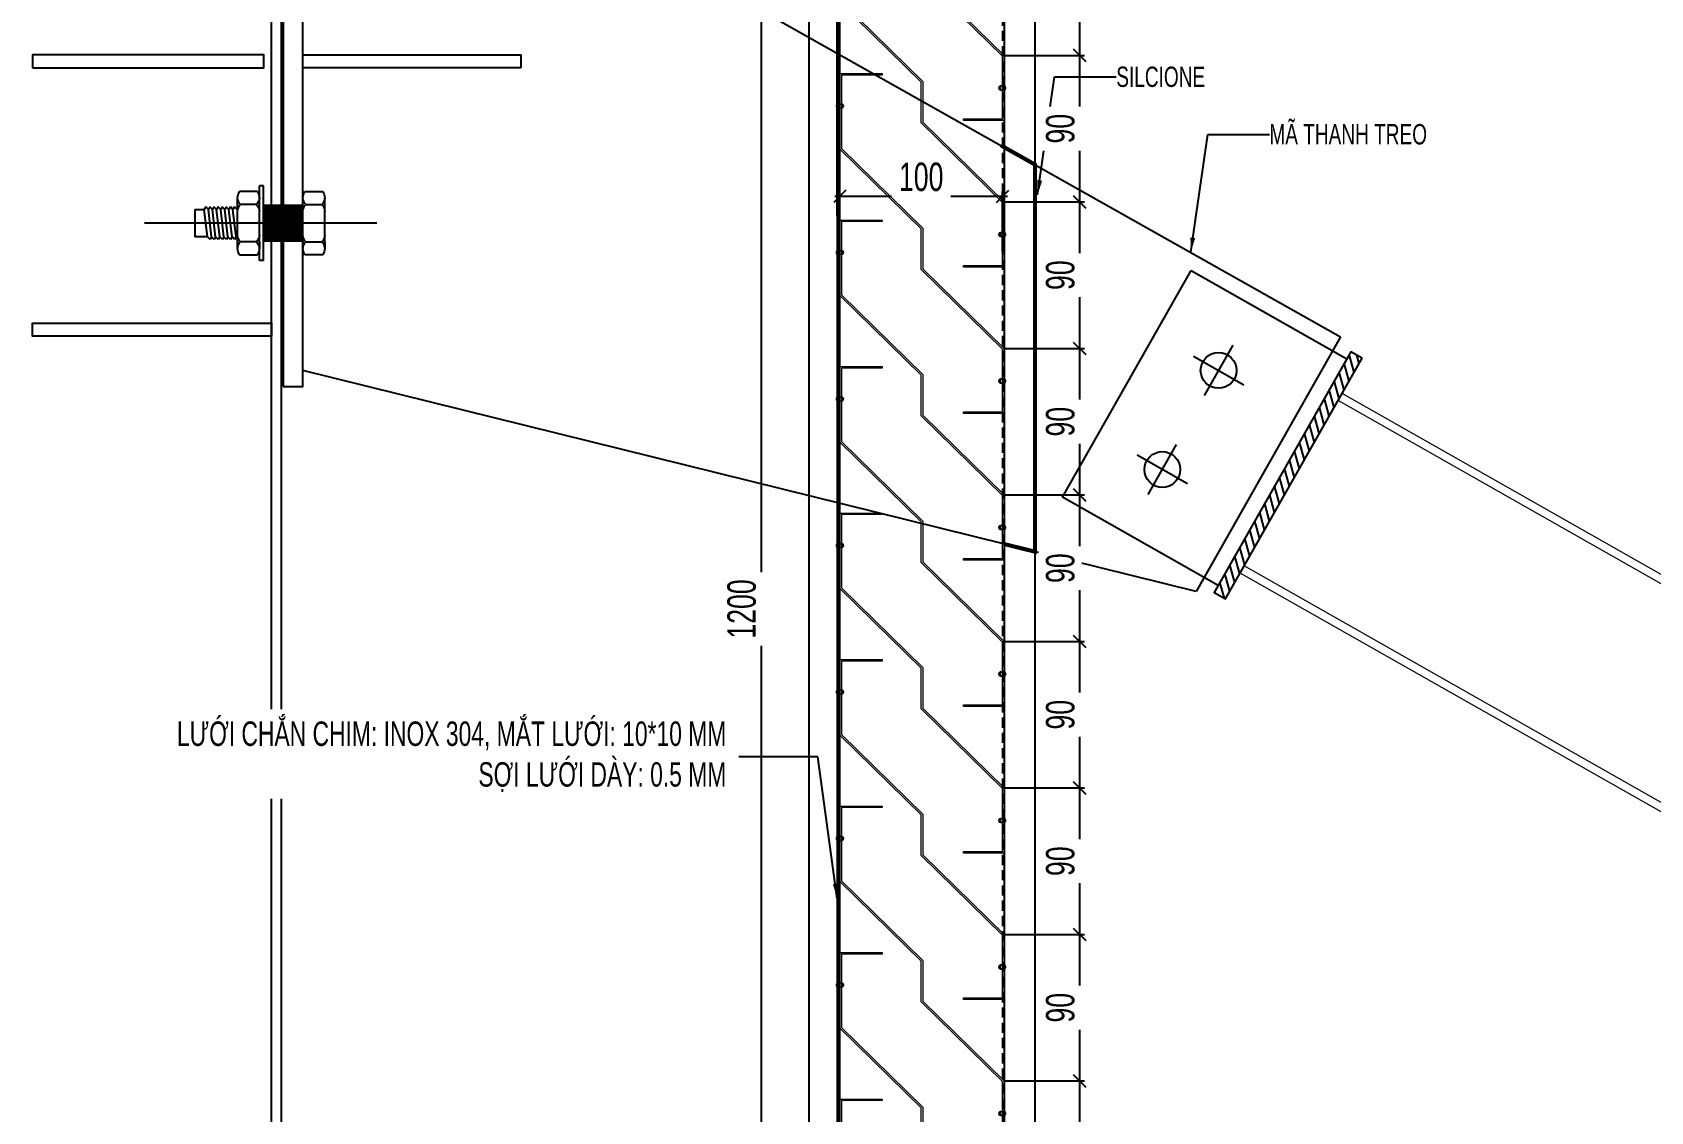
# Model space of a CAD drawing. Header units: inches. Extents: x 340055 to 349452, y -34649 to -30845.
# Drawn here: x 345802.1 to 346000.9, y -33663.4 to -33530.8 of the extents above; entities that cross this region are included whole.
import ezdxf

# ---------------------------------------------------------------- set-up
doc = ezdxf.new("R2010")
doc.units = ezdxf.units.IN
doc.header["$MEASUREMENT"] = 0
doc.linetypes.add('HIDDEN', pattern=[0.375, 0.25, -0.125])
doc.linetypes.add('XKITLINE00', pattern=[0])
doc.layers.add('2H-vua', color=2, linetype='Continuous', lineweight=20)
for name, color, linetype in [('2NET-VE', 8, 'Continuous'), ('3', 3, 'Continuous'), ('7', 7, 'Continuous'), ('8', 8, 'Continuous'), ('flashing', 6, 'Continuous')]:
    doc.layers.add(name, color=color, linetype=linetype)
doc.styles.add('ST1H', font='vnshxh.shx', dxfattribs={"width": 0.7})
doc.dimstyles.new('3', dxfattribs={"dimtxt": 3.5, "dimasz": 1.8, "dimexe": 1, "dimexo": 0, "dimgap": 1, "dimtad": 1, "dimdec": 0, "dimlfac": 3, "dimzin": 0, "dimdsep": 46, "dimtxsty": 'ST1H', "dimblk": 'OBLIQUE', "dimcen": 1, "dimdle": 1, "dimclrd": 8, "dimclre": 8, "dimclrt": 3, "dimadec": 0, "dimazin": 0, "dimtfac": 1, "dimtdec": 0, "dimtix": 1, "dimtofl": 0, "dimtmove": 1, "dimatfit": 3, "dimfxl": 0, "dimtolj": 1, "dimtzin": 0, "dimlwd": -1, "dimlwe": -1, "dimarcsym": 0})
doc.dimstyles.new('5', dxfattribs={"dimtxt": 3.5, "dimasz": 1.5, "dimexe": 0.6, "dimexo": 0, "dimtad": 1, "dimdec": 0, "dimlfac": 5, "dimzin": 0, "dimdsep": 46, "dimtxsty": 'ST1H', "dimblk": 'OBLIQUE', "dimcen": 1, "dimdle": 0.6, "dimclrd": 8, "dimclre": 8, "dimclrt": 3, "dimadec": 0, "dimazin": 0, "dimtfac": 1, "dimtdec": 0, "dimtix": 1, "dimtofl": 0, "dimtmove": 0, "dimatfit": 3, "dimfxl": 0, "dimtolj": 1, "dimtzin": 0, "dimlwd": -1, "dimlwe": -1, "dimarcsym": 0})

# ---------------------------------------------------------------- blocks, each defined once
blk = doc.blocks.new('*U73')
at = {"color": 9, "const_width": 22}
blk.add_lwpolyline([(0, 0), (23.23, 0)], dxfattribs=at)
at = {"layer": '2NET-VE', "color": 8, "linetype": 'Continuous', "ltscale": 0.5}
for p, q in [((0, 10.4), (23.23, 10.4)), ((40.04, 9.24), (39.99, 9.24)), ((40.04, -9.24), (40.04, -9.24)), ((0, -10.4), (23.23, -10.4))]:
    blk.add_line(p, q, dxfattribs=at)
at = {"layer": '7', "color": 8, "linetype": 'Continuous'}
for p, q in [((38.79, 7.98), (40.31, 9.58)), ((40.31, 9.58), (41.21, 7.98)), ((41.21, 7.98), (42.73, 9.58)), ((42.73, 9.58), (43.62, 7.98)), ((43.62, 7.98), (45.14, 9.58)), ((45.14, 9.58), (46.04, 7.98)), ((46.04, 7.98), (47.56, 9.58)), ((47.56, 9.58), (48.45, 7.98)), ((48.45, 7.98), (49.97, 9.58)), ((49.97, 9.58), (50.87, 7.98)), ((50.87, 7.98), (52.39, 9.58)), ((52.39, 9.58), (53.28, 7.98)), ((53.28, 7.98), (54.8, 9.58)), ((54.8, 9.58), (55.7, 7.98)), ((55.7, 7.98), (57.22, 9.58)), ((57.22, 9.58), (58.11, 7.98)), ((39.33, -7.98), (41.21, 7.98)), ((41.75, -7.98), (43.62, 7.98)), ((44.16, -7.98), (46.04, 7.98)), ((46.58, -7.98), (48.45, 7.98)), ((48.99, -7.98), (50.87, 7.98)), ((48.99, -7.98), (50.87, 7.98)), ((51.41, -7.98), (53.28, 7.98)), ((53.82, -7.98), (55.7, 7.98)), ((53.82, -7.98), (55.7, 7.98)), ((53.82, -7.98), (55.7, 7.98)), ((56.24, -7.98), (58.11, 7.98)), ((63.75, 7.98), (58.11, 7.98)), ((63.75, 7.98), (63.75, -7.98)), ((39.02, -7.98), (38.48, -7.98)), ((39.33, -7.98), (38.79, -7.98)), ((39.33, -7.98), (40.23, -9.58)), ((40.23, -9.58), (41.75, -7.98)), ((41.75, -7.98), (42.64, -9.58)), ((42.64, -9.58), (44.16, -7.98)), ((44.16, -7.98), (45.06, -9.58)), ((45.06, -9.58), (46.58, -7.98)), ((46.58, -7.98), (47.47, -9.58)), ((47.47, -9.58), (48.99, -7.98)), ((48.99, -7.98), (49.89, -9.58)), ((49.89, -9.58), (51.41, -7.98)), ((51.41, -7.98), (52.3, -9.58)), ((52.3, -9.58), (53.82, -7.98)), ((53.82, -7.98), (54.72, -9.58)), ((54.72, -9.58), (56.24, -7.98)), ((56.24, -7.98), (63.75, -7.98))]:
    blk.add_line(p, q, dxfattribs=at)
at = {"layer": '8', "color": 8, "linetype": 'Continuous'}
for p, q in [((23.23, -21.94), (23.23, 21.94)), ((23.23, 21.94), (25.68, 21.94)), ((25.68, -21.94), (25.68, 21.94)), ((-12.8, 10.97), (-12.8, 14.81)), ((-12.8, -14.81), (-12.8, 14.81)), ((-1.15, 18.65), (-11.65, 18.65)), ((-1.73, 10.97), (-11.07, 10.97)), ((0, 10.97), (0, 14.81)), ((0, -14.81), (0, 14.81)), ((25.68, 10.97), (25.68, 14.81)), ((25.68, -14.81), (25.68, 14.81)), ((26.83, 18.65), (37.33, 18.65)), ((27.41, 10.97), (36.75, 10.97)), ((38.48, 10.97), (38.48, 14.81)), ((38.48, -14.81), (38.48, 14.81)), ((-12.8, -10.97), (-12.8, -14.81)), ((-11.65, -18.65), (-1.15, -18.65)), ((-1.73, -10.97), (-11.07, -10.97)), ((0, -10.97), (0, -14.81)), ((25.68, -10.97), (25.68, -14.81)), ((37.33, -18.65), (26.83, -18.65)), ((27.41, -10.97), (36.75, -10.97)), ((38.48, -10.97), (38.48, -14.81)), ((23.23, -21.94), (25.68, -21.94))]:
    blk.add_line(p, q, dxfattribs=at)
at = {"layer": '8', "color": 8, "linetype": 'Continuous', "ltscale": 10}
blk.add_line((-43.46, 0), (93.26, 0), dxfattribs=at)
at = {"layer": '8', "color": 8, "linetype": 'Continuous'}
for centre, radius, start, end in [((-5.82, 14.81), 6.98, 146.602, 180), ((-7.68, 14.81), 5.12, 180, 228.54763), ((-7.68, 7.13), 5.12, 131.45237, 180), ((-5.12, 14.81), 5.12, 311.45237, 0), ((-5.12, 7.13), 5.12, 0, 48.54763), ((-6.98, 14.81), 6.98, 0, 33.398), ((32.65, 14.81), 6.98, 146.602, 180), ((30.8, 14.81), 5.12, 180, 228.54763), ((30.8, 7.13), 5.12, 131.45237, 180), ((33.36, 14.81), 5.12, 311.45237, 0), ((33.36, 7.13), 5.12, 0, 48.54763), ((31.5, 14.81), 6.98, 0, 33.398), ((-7.68, -7.13), 5.12, 180, 228.54763), ((-5.12, -7.13), 5.12, 311.45237, 0), ((30.8, -7.13), 5.12, 180, 228.54763), ((33.36, -7.13), 5.12, 311.45237, 0), ((-7.68, -14.81), 5.12, 131.45237, 180), ((-5.82, -14.81), 6.98, 180, 213.398), ((-5.12, -14.81), 5.12, 0, 48.54763), ((-6.98, -14.81), 6.98, 326.602, 0), ((30.8, -14.81), 5.12, 131.45237, 180), ((32.65, -14.81), 6.98, 180, 213.398), ((33.36, -14.81), 5.12, 0, 48.54763), ((31.5, -14.81), 6.98, 326.602, 0)]:
    blk.add_arc(centre, radius, start, end, dxfattribs=at)
blk = doc.blocks.new('_Oblique')
at = {"color": 0, "linetype": 'ByBlock', "lineweight": -2}
blk.add_line((-0.5, -0.5), (0.5, 0.5), dxfattribs=at)
blk = doc.blocks.new('*D192')
at = {"color": 8, "linetype": 'Continuous', "transparency": 16777216}
for p, q in [((14.07, 171.44), (35.27, 171.44)), ((14.67, 164.65), (14.67, 172.04)), ((34.67, 164.65), (34.67, 172.04))]:
    blk.add_line(p, q, dxfattribs=at)
at = {"layer": 'Defpoints', "color": 0, "transparency": 16777216}
for p in [(34.67, 171.44), (14.67, 164.65), (34.67, 164.65)]:
    blk.add_point(p, dxfattribs=at)
at = {"color": 8, "transparency": 16777216, "xscale": 1.5, "yscale": 1.5, "zscale": 1.5, "rotation": 180}
blk.add_blockref('_Oblique', (14.67, 171.44), dxfattribs=at)
at = {"color": 8, "transparency": 16777216, "xscale": 1.5, "yscale": 1.5, "zscale": 1.5}
blk.add_blockref('_Oblique', (34.67, 171.44), dxfattribs=at)
at = {"color": 3, "transparency": 16777216, "insert": (24.67, 173.81), "char_height": 3.5, "attachment_point": 5, "style": 'ST1H', "bg_fill": 3, "box_fill_scale": 1.25, "bg_fill_color": 256, "bg_fill_true_color": 13158600, "bg_fill_transparency": 8650487}
blk.add_mtext('\\A1;100', dxfattribs=at)
blk = doc.blocks.new('*D193')
at = {"color": 8, "linetype": 'Continuous', "transparency": 16777216}
for p, q in [((44.14, 207.35), (44.14, 188.15)), ((34.86, 206.75), (44.74, 206.75)), ((34.86, 188.75), (44.74, 188.75))]:
    blk.add_line(p, q, dxfattribs=at)
at = {"layer": 'Defpoints', "color": 0, "transparency": 16777216}
for p in [(34.86, 206.75), (34.86, 188.75), (44.14, 188.75)]:
    blk.add_point(p, dxfattribs=at)
at = {"color": 8, "transparency": 16777216, "xscale": 1.5, "yscale": 1.5, "zscale": 1.5}
for p, rotation in [((44.14, 206.75), 90), ((44.14, 188.75), 270)]:
    blk.add_blockref('_Oblique', p, dxfattribs=dict(at, rotation=rotation))
at = {"color": 3, "transparency": 16777216, "insert": (41.77, 197.75), "char_height": 3.5, "attachment_point": 5, "rotation": 90, "style": 'ST1H', "bg_fill": 3, "box_fill_scale": 1.25, "bg_fill_color": 256, "bg_fill_true_color": 13158600, "bg_fill_transparency": 5767237}
blk.add_mtext('\\A1;90', dxfattribs=at)
blk = doc.blocks.new('RIVET')
at = {"color": 8}
for p, q in [((-3.9, 1.1), (-4.2, 0)), ((-4.2, 0), (-3.9, -1.1)), ((-3.9, -1.1), (-3.9, 1.1)), ((-3.5, -1.3), (-3.5, 1.3)), ((-1, -1.2), (-1, 1.3)), ((-1, 1.3), (-0.1, 1.3)), ((0, 1.3), (0, 2.4)), ((0, -1.3), (0, 1.3)), ((0.1, 2.5), (0.1, 2.5)), ((0.1, 2.5), (0.7, 1.4)), ((0.1, -2.5), (0.1, 2.5)), ((0.7, 1.1), (0.7, -1.1)), ((0.9, 0.7), (0.7, 0.7)), ((0.9, -0.7), (0.9, 0.7)), ((-0.1, -1.2), (-1, -1.2)), ((0, -2.4), (0, -1.3)), ((0.7, -1.4), (0.1, -2.5)), ((0.1, -2.5), (0.1, -2.5)), ((0.9, -0.7), (0.7, -0.7))]:
    blk.add_line(p, q, dxfattribs=at)
for centre, radius, start, end in [((-3.4, 0.7), 0.634, 101.5667, 142.2309), ((-2.5, -0.1), 1.78, 64.6352, 125.2369), ((-0.9, 3), 1.71, 240.4783, 268.3625), ((-0.1, 1.3), 0.0625, 270, 0), ((0.1, 2.4), 0.0625, 90, 180), ((0.1, 2.4), 0.0625, 26.5651, 90), ((0.1, 1.1), 0.625, 0, 26.5651), ((5.4, 0.6), 4.45, 179.0778, 187.9518), ((5.8, -0.6), 4.85, 172.415, 180.5555), ((-3.4, -0.7), 0.634, 217.7691, 258.4333), ((-2.5, 0.1), 1.78, 234.7631, 295.3648), ((-0.9, -3), 1.71, 91.6375, 119.5217), ((-0.1, -1.3), 0.0625, 0, 90), ((0.1, -2.4), 0.0625, 180, 270), ((0.1, -2.4), 0.0625, 270, 333.4349), ((0.1, -1.1), 0.625, 333.4349, 0)]:
    blk.add_arc(centre, radius, start, end, dxfattribs=at)
blk = doc.blocks.new('*D195')
at = {"color": 8, "linetype": 'Continuous', "transparency": 16777216}
for p, q in [((14.46, 240.73), (4.4, 240.73)), ((5, 241.33), (5, 0.15)), ((14.46, 0.75), (4.4, 0.75))]:
    blk.add_line(p, q, dxfattribs=at)
at = {"layer": 'Defpoints', "color": 0, "transparency": 16777216}
for p in [(14.46, 240.73), (5, 0.75), (14.46, 0.75)]:
    blk.add_point(p, dxfattribs=at)
at = {"color": 8, "transparency": 16777216, "xscale": 1.5, "yscale": 1.5, "zscale": 1.5}
for p, rotation in [((5, 240.73), 90), ((5, 0.75), 270)]:
    blk.add_blockref('_Oblique', p, dxfattribs=dict(at, rotation=rotation))
at = {"color": 3, "transparency": 16777216, "insert": (2.62, 120.74), "char_height": 3.5, "attachment_point": 5, "rotation": 90, "style": 'ST1H', "bg_fill": 3, "box_fill_scale": 1.25, "bg_fill_color": 256, "bg_fill_true_color": 13158600, "bg_fill_transparency": 13343624}
blk.add_mtext('\\A1;1200', dxfattribs=at)
blk = doc.blocks.new('*D196')
at = {"color": 8, "linetype": 'Continuous', "transparency": 16777216}
for p, q in [((44.14, 171.35), (44.14, 152.15)), ((34.86, 170.75), (44.74, 170.75)), ((34.86, 152.75), (44.74, 152.75))]:
    blk.add_line(p, q, dxfattribs=at)
at = {"layer": 'Defpoints', "color": 0, "transparency": 16777216}
for p in [(34.86, 170.75), (34.86, 152.75), (44.14, 152.75)]:
    blk.add_point(p, dxfattribs=at)
at = {"color": 8, "transparency": 16777216, "xscale": 1.5, "yscale": 1.5, "zscale": 1.5}
for p, rotation in [((44.14, 170.75), 90), ((44.14, 152.75), 270)]:
    blk.add_blockref('_Oblique', p, dxfattribs=dict(at, rotation=rotation))
at = {"color": 3, "transparency": 16777216, "insert": (41.77, 161.75), "char_height": 3.5, "attachment_point": 5, "rotation": 90, "style": 'ST1H', "bg_fill": 3, "box_fill_scale": 1.25, "bg_fill_color": 256, "bg_fill_true_color": 13158600, "bg_fill_transparency": 5830688}
blk.add_mtext('\\A1;90', dxfattribs=at)
blk = doc.blocks.new('*D197')
at = {"color": 8, "linetype": 'Continuous', "transparency": 16777216}
for p, q in [((44.14, 189.35), (44.14, 170.15)), ((34.86, 188.75), (44.74, 188.75)), ((34.86, 170.75), (44.74, 170.75))]:
    blk.add_line(p, q, dxfattribs=at)
at = {"layer": 'Defpoints', "color": 0, "transparency": 16777216}
for p in [(34.86, 188.75), (34.86, 170.75), (44.14, 170.75)]:
    blk.add_point(p, dxfattribs=at)
at = {"color": 8, "transparency": 16777216, "xscale": 1.5, "yscale": 1.5, "zscale": 1.5}
for p, rotation in [((44.14, 188.75), 90), ((44.14, 170.75), 270)]:
    blk.add_blockref('_Oblique', p, dxfattribs=dict(at, rotation=rotation))
at = {"color": 3, "transparency": 16777216, "insert": (41.77, 179.75), "char_height": 3.5, "attachment_point": 5, "rotation": 90, "style": 'ST1H', "bg_fill": 3, "box_fill_scale": 1.25, "bg_fill_color": 256, "bg_fill_true_color": 13158600, "bg_fill_transparency": 13343624}
blk.add_mtext('\\A1;90', dxfattribs=at)
blk = doc.blocks.new('*D198')
at = {"color": 8, "linetype": 'Continuous', "transparency": 16777216}
for p, q in [((44.14, 135.35), (44.14, 116.15)), ((34.86, 134.75), (44.74, 134.75)), ((34.86, 116.75), (44.74, 116.75))]:
    blk.add_line(p, q, dxfattribs=at)
at = {"layer": 'Defpoints', "color": 0, "transparency": 16777216}
for p in [(34.86, 134.75), (34.86, 116.75), (44.14, 116.75)]:
    blk.add_point(p, dxfattribs=at)
at = {"color": 8, "transparency": 16777216, "xscale": 1.5, "yscale": 1.5, "zscale": 1.5}
for p, rotation in [((44.14, 134.75), 90), ((44.14, 116.75), 270)]:
    blk.add_blockref('_Oblique', p, dxfattribs=dict(at, rotation=rotation))
at = {"color": 3, "transparency": 16777216, "insert": (41.77, 125.75), "char_height": 3.5, "attachment_point": 5, "rotation": 90, "style": 'ST1H', "bg_fill": 3, "box_fill_scale": 1.25, "bg_fill_color": 256, "bg_fill_true_color": 13158600, "bg_fill_transparency": 7271080}
blk.add_mtext('\\A1;90', dxfattribs=at)
blk = doc.blocks.new('*D199')
at = {"color": 8, "linetype": 'Continuous', "transparency": 16777216}
for p, q in [((44.14, 153.35), (44.14, 134.15)), ((34.86, 152.75), (44.74, 152.75)), ((34.86, 134.75), (44.74, 134.75))]:
    blk.add_line(p, q, dxfattribs=at)
at = {"layer": 'Defpoints', "color": 0, "transparency": 16777216}
for p in [(34.86, 152.75), (34.86, 134.75), (44.14, 134.75)]:
    blk.add_point(p, dxfattribs=at)
at = {"color": 8, "transparency": 16777216, "xscale": 1.5, "yscale": 1.5, "zscale": 1.5}
for p, rotation in [((44.14, 152.75), 90), ((44.14, 134.75), 270)]:
    blk.add_blockref('_Oblique', p, dxfattribs=dict(at, rotation=rotation))
at = {"color": 3, "transparency": 16777216, "insert": (41.77, 143.75), "char_height": 3.5, "attachment_point": 5, "rotation": 90, "style": 'ST1H', "bg_fill": 3, "box_fill_scale": 1.25, "bg_fill_color": 256, "bg_fill_true_color": 13158600, "bg_fill_transparency": 5830688}
blk.add_mtext('\\A1;90', dxfattribs=at)
blk = doc.blocks.new('*D200')
at = {"color": 8, "linetype": 'Continuous', "transparency": 16777216}
for p, q in [((34.86, 98.75), (44.74, 98.75)), ((44.14, 99.35), (44.14, 80.15)), ((34.86, 80.75), (44.74, 80.75))]:
    blk.add_line(p, q, dxfattribs=at)
at = {"layer": 'Defpoints', "color": 0, "transparency": 16777216}
for p in [(34.86, 98.75), (34.86, 80.75), (44.14, 80.75)]:
    blk.add_point(p, dxfattribs=at)
at = {"color": 8, "transparency": 16777216, "xscale": 1.5, "yscale": 1.5, "zscale": 1.5}
for p, rotation in [((44.14, 98.75), 90), ((44.14, 80.75), 270)]:
    blk.add_blockref('_Oblique', p, dxfattribs=dict(at, rotation=rotation))
at = {"color": 3, "transparency": 16777216, "insert": (41.77, 89.75), "char_height": 3.5, "attachment_point": 5, "rotation": 90, "style": 'ST1H', "bg_fill": 3, "box_fill_scale": 1.25, "bg_fill_color": 256, "bg_fill_true_color": 13158600, "bg_fill_transparency": 11626859}
blk.add_mtext('\\A1;90', dxfattribs=at)
blk = doc.blocks.new('*D201')
at = {"color": 8, "linetype": 'Continuous', "transparency": 16777216}
for p, q in [((44.14, 117.35), (44.14, 98.15)), ((34.86, 116.75), (44.74, 116.75)), ((34.86, 98.75), (44.74, 98.75))]:
    blk.add_line(p, q, dxfattribs=at)
at = {"layer": 'Defpoints', "color": 0, "transparency": 16777216}
for p in [(34.86, 116.75), (34.86, 98.75), (44.14, 98.75)]:
    blk.add_point(p, dxfattribs=at)
at = {"color": 8, "transparency": 16777216, "xscale": 1.5, "yscale": 1.5, "zscale": 1.5}
for p, rotation in [((44.14, 116.75), 90), ((44.14, 98.75), 270)]:
    blk.add_blockref('_Oblique', p, dxfattribs=dict(at, rotation=rotation))
at = {"color": 3, "transparency": 16777216, "insert": (41.77, 107.75), "char_height": 3.5, "attachment_point": 5, "rotation": 90, "style": 'ST1H', "bg_fill": 3, "box_fill_scale": 1.25, "bg_fill_color": 256, "bg_fill_true_color": 13158600, "bg_fill_transparency": 5806976}
blk.add_mtext('\\A1;90', dxfattribs=at)
blk = doc.blocks.new('*D202')
at = {"color": 8, "linetype": 'Continuous', "transparency": 16777216}
for p, q in [((34.86, 62.75), (44.74, 62.75)), ((44.14, 63.35), (44.14, 44.15)), ((34.86, 44.75), (44.74, 44.75))]:
    blk.add_line(p, q, dxfattribs=at)
at = {"layer": 'Defpoints', "color": 0, "transparency": 16777216}
for p in [(34.86, 62.75), (34.86, 44.75), (44.14, 44.75)]:
    blk.add_point(p, dxfattribs=at)
at = {"color": 8, "transparency": 16777216, "xscale": 1.5, "yscale": 1.5, "zscale": 1.5}
for p, rotation in [((44.14, 62.75), 90), ((44.14, 44.75), 270)]:
    blk.add_blockref('_Oblique', p, dxfattribs=dict(at, rotation=rotation))
at = {"color": 3, "transparency": 16777216, "insert": (41.77, 53.75), "char_height": 3.5, "attachment_point": 5, "rotation": 90, "style": 'ST1H', "bg_fill": 3, "box_fill_scale": 1.25, "bg_fill_color": 256, "bg_fill_true_color": 13158600, "bg_fill_transparency": 13344140}
blk.add_mtext('\\A1;90', dxfattribs=at)
blk = doc.blocks.new('*D203')
at = {"color": 8, "linetype": 'Continuous', "transparency": 16777216}
for p, q in [((34.86, 80.75), (44.74, 80.75)), ((44.14, 81.35), (44.14, 62.15)), ((34.86, 62.75), (44.74, 62.75))]:
    blk.add_line(p, q, dxfattribs=at)
at = {"layer": 'Defpoints', "color": 0, "transparency": 16777216}
for p in [(34.86, 80.75), (34.86, 62.75), (44.14, 62.75)]:
    blk.add_point(p, dxfattribs=at)
at = {"color": 8, "transparency": 16777216, "xscale": 1.5, "yscale": 1.5, "zscale": 1.5}
for p, rotation in [((44.14, 80.75), 90), ((44.14, 62.75), 270)]:
    blk.add_blockref('_Oblique', p, dxfattribs=dict(at, rotation=rotation))
at = {"color": 3, "transparency": 16777216, "insert": (41.77, 71.75), "char_height": 3.5, "attachment_point": 5, "rotation": 90, "style": 'ST1H', "bg_fill": 3, "box_fill_scale": 1.25, "bg_fill_color": 256, "bg_fill_true_color": 13158600, "bg_fill_transparency": 5862160}
blk.add_mtext('\\A1;90', dxfattribs=at)
blk = doc.blocks.new('A$C27E3352B')
at = {"layer": '2H-vua'}
for points in [[(29.86, 180.95), (34.66, 180.95), (34.66, 188.67), (24.67, 198.46), (24.67, 203.46), (14.67, 213.25), (14.67, 222.53), (19.87, 222.53), (19.87, 222.33), (14.87, 222.33), (14.87, 213.33), (24.87, 203.54), (24.87, 198.54), (34.86, 188.75), (34.86, 180.75), (29.86, 180.75)], [(29.86, 108.95), (34.66, 108.95), (34.66, 116.67), (24.67, 126.46), (24.67, 131.46), (14.67, 141.25), (14.67, 150.53), (19.87, 150.53), (19.87, 150.33), (14.87, 150.33), (14.87, 141.33), (24.87, 131.54), (24.87, 126.54), (34.86, 116.75), (34.86, 108.75), (29.86, 108.75)], [(29.86, 90.95), (34.66, 90.95), (34.66, 98.67), (24.67, 108.46), (24.67, 113.46), (14.67, 123.25), (14.67, 132.53), (19.87, 132.53), (19.87, 132.33), (14.87, 132.33), (14.87, 123.33), (24.87, 113.54), (24.87, 108.54), (34.86, 98.75), (34.86, 90.75), (29.86, 90.75)], [(29.86, 72.95), (34.66, 72.95), (34.66, 80.67), (24.67, 90.46), (24.67, 95.46), (14.67, 105.25), (14.67, 114.53), (19.87, 114.53), (19.87, 114.33), (14.87, 114.33), (14.87, 105.33), (24.87, 95.54), (24.87, 90.54), (34.86, 80.75), (34.86, 72.75), (29.86, 72.75)], [(29.86, 54.95), (34.66, 54.95), (34.66, 62.67), (24.67, 72.46), (24.67, 77.46), (14.67, 87.25), (14.67, 96.53), (19.87, 96.53), (19.87, 96.33), (14.87, 96.33), (14.87, 87.33), (24.87, 77.54), (24.87, 72.54), (34.86, 62.75), (34.86, 54.75), (29.86, 54.75)], [(29.86, 36.95), (34.66, 36.95), (34.66, 44.67), (24.67, 54.46), (24.67, 59.46), (14.67, 69.25), (14.67, 78.53), (19.87, 78.53), (19.87, 78.33), (14.87, 78.33), (14.87, 69.33), (24.87, 59.54), (24.87, 54.54), (34.86, 44.75), (34.86, 36.75), (29.86, 36.75)], [(29.86, 18.95), (34.66, 18.95), (34.66, 26.67), (24.67, 36.46), (24.67, 41.46), (14.67, 51.25), (14.67, 60.53), (19.87, 60.53), (19.87, 60.33), (14.87, 60.33), (14.87, 51.33), (24.87, 41.54), (24.87, 36.54), (34.86, 26.75), (34.86, 18.75), (29.86, 18.75)]]:
    blk.add_lwpolyline(points, close=True, dxfattribs=at)
at = {"layer": 'flashing', "color": 0, "ltscale": 500, "xscale": -0.1499999999068677, "yscale": 0.1500000000232831, "zscale": 0.15000000000029, "rotation": 180}
for p in [(34.86, 184.75), (34.86, 148.75), (34.86, 130.75), (34.86, 112.75), (34.86, 94.75), (34.86, 76.75), (34.86, 58.75)]:
    blk.add_blockref('RIVET', p, dxfattribs=at)
at = {"layer": 'flashing', "color": 0, "ltscale": 500, "xscale": -0.1499999999068677, "yscale": 0.1500000000232831, "zscale": 0.15000000000029}
for p in [(14.46, 182.54), (14.46, 146.54), (14.46, 128.54), (14.46, 110.54), (14.46, 92.54), (14.46, 74.54)]:
    blk.add_blockref('RIVET', p, dxfattribs=at)
at = {"color": 133, "true_color": 0x36c9c7}
dim = blk.add_linear_dim(base=(34.67, 171.44), p1=(14.67, 164.65), p2=(34.67, 164.65), dimstyle='5', override={"dimfxl": 0, "dimtfill": 1}, dxfattribs=at)
dim.commit()
dim.dimension.update_dxf_attribs({"geometry": '*D192', "text_midpoint": (24.67, 173.81)})
at = {"color": 133, "linetype": 'HIDDEN', "ltscale": 5, "true_color": 0x36c9c7}
for points in [[(14.46, 240.73), (34.86, 240.73), (34.86, 0.75), (14.46, 0.75)], [(14.66, 240.53), (34.66, 240.53), (34.66, 0.75), (14.66, 0.75)]]:
    blk.add_lwpolyline(points, close=True, dxfattribs=at)
at = {"layer": '2H-vua'}
for points in [[(29.86, 162.95), (34.66, 162.95), (34.66, 170.67), (24.67, 180.46), (24.67, 185.46), (14.67, 195.25), (14.67, 204.53), (19.87, 204.53), (19.87, 204.33), (14.87, 204.33), (14.87, 195.33), (24.87, 185.54), (24.87, 180.54), (34.86, 170.75), (34.86, 162.75), (29.86, 162.75)], [(29.86, 144.95), (34.66, 144.95), (34.66, 152.67), (24.67, 162.46), (24.67, 167.46), (14.67, 177.25), (14.67, 186.53), (19.87, 186.53), (19.87, 186.33), (14.87, 186.33), (14.87, 177.33), (24.87, 167.54), (24.87, 162.54), (34.86, 152.75), (34.86, 144.75), (29.86, 144.75)], [(29.86, 126.95), (34.66, 126.95), (34.66, 134.67), (24.67, 144.46), (24.67, 149.46), (14.67, 159.25), (14.67, 168.53), (19.87, 168.53), (19.87, 168.33), (14.87, 168.33), (14.87, 159.33), (24.87, 149.54), (24.87, 144.54), (34.86, 134.75), (34.86, 126.75), (29.86, 126.75)]]:
    blk.add_lwpolyline(points, close=True, dxfattribs=at)
at = {"layer": 'flashing', "color": 0, "ltscale": 500, "xscale": -0.1499999999068677, "yscale": 0.1500000000232831, "zscale": 0.15000000000029, "rotation": 180}
blk.add_blockref('RIVET', (34.86, 166.75), dxfattribs=at)
at = {"layer": 'flashing', "color": 0, "ltscale": 500, "xscale": -0.1499999999068677, "yscale": 0.1500000000232831, "zscale": 0.15000000000029}
blk.add_blockref('RIVET', (14.46, 164.54), dxfattribs=at)
at = {"color": 133, "true_color": 0x36c9c7}
for base, p1, p2, picture, middle in [((5, 0.75), (14.46, 240.73), (14.46, 0.75), '*D195', (2.62, 120.74)), ((44.14, 188.75), (34.86, 206.75), (34.86, 188.75), '*D193', (41.77, 197.75)), ((44.14, 152.75), (34.86, 170.75), (34.86, 152.75), '*D196', (41.77, 161.75)), ((44.14, 116.75), (34.86, 134.75), (34.86, 116.75), '*D198', (41.77, 125.75)), ((44.14, 80.75), (34.86, 98.75), (34.86, 80.75), '*D200', (41.77, 89.75)), ((44.14, 44.75), (34.86, 62.75), (34.86, 44.75), '*D202', (41.77, 53.75))]:
    dim = blk.add_linear_dim(base=base, p1=p1, p2=p2, angle=90, dimstyle='5', override={"dimfxl": 0, "dimtfill": 1}, dxfattribs=at)
    dim.commit()
    dim.dimension.update_dxf_attribs({"geometry": picture, "text_midpoint": middle})
at = {"true_color": 0xf66c09}
h = blk.add_hatch(dxfattribs=at)
h.set_pattern_fill('ANSI37', color=30, scale=0.36, style=0)
h.set_pattern_definition([(45, (-124248.16733, 13877.240975), (-0.031819805153, 0.031819805153), []), (135, (-124248.16733, 13877.240975), (-0.031819805153, -0.031819805153), [])])
h.paths.add_polyline_path([(14.35, 169.03), (14.35, 240.84), (16.49, 240.84), (16.49, 240.73), (14.46, 240.73), (14.46, 169.03)])
h = blk.add_hatch(dxfattribs=at)
h.set_pattern_fill('ANSI37', color=30, scale=0.36, style=0)
h.set_pattern_definition([(315, (-124248.16733, -13635.756204), (-0.031819805153, -0.031819805153), []), (225, (-124248.16733, -13635.756204), (-0.031819805153, 0.031819805153), [])])
h.paths.add_polyline_path([(14.35, 169.03), (14.35, 0.64), (16.49, 0.64), (16.49, 0.75), (14.46, 0.75), (14.46, 169.03)])
at = {"color": 30, "true_color": 0xf66c09}
for points in [[(14.35, 169.03), (14.35, 240.84), (16.49, 240.84), (16.49, 240.73), (14.46, 240.73), (14.46, 169.03)], [(14.35, 169.03), (14.35, 0.64), (16.49, 0.64), (16.49, 0.75), (14.46, 0.75), (14.46, 169.03)]]:
    blk.add_lwpolyline(points, close=True, dxfattribs=at)
at = {"color": 133, "true_color": 0x36c9c7}
for base, p1, p2, picture, middle in [((44.14, 170.75), (34.86, 188.75), (34.86, 170.75), '*D197', (41.77, 179.75)), ((44.14, 134.75), (34.86, 152.75), (34.86, 134.75), '*D199', (41.77, 143.75)), ((44.14, 98.75), (34.86, 116.75), (34.86, 98.75), '*D201', (41.77, 107.75)), ((44.14, 62.75), (34.86, 80.75), (34.86, 62.75), '*D203', (41.77, 71.75))]:
    dim = blk.add_linear_dim(base=base, p1=p1, p2=p2, angle=90, dimstyle='5', override={"dimfxl": 0, "dimtfill": 1}, dxfattribs=at)
    dim.commit()
    dim.dimension.update_dxf_attribs({"geometry": picture, "text_midpoint": middle})

msp = doc.modelspace()

# ---------------------------------------------------------------- hatches: boundary and pattern name
at = {"layer": '8'}
h = msp.add_hatch(dxfattribs=at)
h.set_pattern_fill('ANSI31', color=256, scale=7, angle=-29.571835, style=0)
h.set_pattern_definition([(105.42816534, (684168.0263, -164212.4502), (0.843469153, 0.2327762617), [])])
h.paths.add_polyline_path([(345965.4955, -33570.8113), (345964.1039, -33570.0216), (345947.3244, -33599.5927), (345948.716, -33600.3823)])

# ---------------------------------------------------------------- linework, layer by layer
at = {"color": 9, "linetype": 'XKITLINE00', "lineweight": 0}
for p, q in [((346056.2099, -33629.1568), (345962.5468, -33576.0078)), ((346056.7099, -33628.2908), (345963.0404, -33575.138)), ((346044.0284, -33650.2559), (345950.5236, -33597.1967)), ((346044.5284, -33649.3899), (345951.0172, -33596.3269))]:
    msp.add_line(p, q, dxfattribs=at)
at = {"color": 133, "true_color": 0x36c9c7, "const_width": 0.5}
msp.add_lwpolyline([(345921.1153, -33544.6533), (345925.3157, -33547.0192), (345925.3157, -33594.5775), (345921.5185, -33593.637)], dxfattribs=at)
at = {"layer": '8'}
for p, q in [((345831.5184, -33778.1197), (345831.5184, -33426.5398)), ((345832.7184, -33778.1197), (345832.7184, -33426.5398)), ((345835.3667, -33496.3554), (345962.858, -33568.1649)), ((345962.858, -33568.1649), (345945.0914, -33599.4754)), ((345949.6161, -33569.2124), (345946.1083, -33575.3942)), ((345945.0914, -33599.4754), (345835.3667, -33572.2995)), ((345944.7713, -33570.5494), (345950.9531, -33574.0572)), ((345939.1991, -33587.5706), (345942.7069, -33581.3887)), ((345944.0439, -33586.2335), (345937.8621, -33582.7258))]:
    msp.add_line(p, q, dxfattribs=at)
for points in [[(345832.9184, -33574.2995), (345835.3667, -33574.2995), (345835.3667, -33494.3526), (345832.9184, -33494.3526)], [(345802.1184, -33535.1261), (345830.5667, -33535.1261), (345830.5667, -33533.5261), (345802.1184, -33533.5261)], [(345862.1184, -33535.1261), (345835.3667, -33535.1261), (345835.3667, -33533.5261), (345862.1184, -33533.5261)], [(345944.4762, -33560.0341), (345963.6104, -33570.8914), (345947.8179, -33598.723), (345928.6837, -33587.8657)], [(345831.5184, -33568.0982), (345802.1184, -33568.0982), (345802.1184, -33566.4982), (345831.5184, -33566.4982)], [(345965.4955, -33570.8113), (345964.1039, -33570.0216), (345947.3244, -33599.5927), (345948.716, -33600.3823)]]:
    msp.add_lwpolyline(points, close=True, dxfattribs=at)
for centre in [(345947.8622, -33572.3033), (345947.8622, -33572.3033), (345940.953, -33584.4796), (345940.953, -33584.4796)]:
    msp.add_circle(centre, 2.2, dxfattribs=at)

# ---------------------------------------------------------------- block references
at = {"layer": '8', "xscale": -0.2086956519633532, "yscale": 0.2086956521961838, "zscale": 0.2086956521792277}
msp.add_blockref('*U73', (345835.3667, -33554.2142), dxfattribs=at)

# ---------------------------------------------------------------- next in the draw order: texts
at = {"layer": '3', "char_height": 2.5, "attachment_point": 4, "style": 'ST1H', "bg_fill": 2}
for s, insert in [('\\A1;SILCIONE', (345935.2929, -33536.2427)), ('\\A1;M· THANH TREO', (345954.1036, -33543.3057))]:
    msp.add_mtext(s, dxfattribs=dict(at, insert=insert))

# ---------------------------------------------------------------- next in the draw order: leaders
at = {"color": 9}
for points in [[(345925.631, -33550.729), (345927.7212, -33536.2427), (345935.2929, -33536.2427)], [(345944.4417, -33557.7919), (345946.5319, -33543.3057), (345954.1036, -33543.3057)]]:
    msp.add_leader(points, dimstyle='3', override={"dimgap": 1, "dimtad": 0}, dxfattribs=at)

# ---------------------------------------------------------------- next in the draw order: block references
at = {"color": 133, "true_color": 0x36c9c7}
msp.add_blockref('A$C27E3352B', (345886.655, -33722.355), dxfattribs=at)

# ---------------------------------------------------------------- next in the draw order: linework, layer by layer
at = {"color": 1, "true_color": 0xfa051e}
for points in [[(345925.3285, -33481.6202), (345921.5312, -33481.6202), (345921.5312, -33721.2404), (345925.3285, -33721.2404)], [(345901.3278, -33487.3766), (345897.5306, -33487.3766), (345897.5338, -33715.805), (345901.331, -33715.805)]]:
    msp.add_lwpolyline(points, close=True, dxfattribs=at)

# ---------------------------------------------------------------- next in the draw order: leaders
at = {"color": 9}
msp.add_leader([(345901.0111, -33637.1817), (345898.6366, -33619.7704), (345887.325, -33619.7704)], dimstyle='3', override={"dimgap": 1, "dimtad": 0}, dxfattribs=at)

# ---------------------------------------------------------------- next in the draw order: texts
at = {"color": 60, "true_color": 0xcbec13, "insert": (345887.3853, -33619.7704), "char_height": 3, "attachment_point": 6, "style": 'ST1H', "bg_fill": 2}
msp.add_mtext('\\A1;L¦íI CH¾N CHIM: INOX 304, M¾T L¦íI: 10*10 MM\\PSîI L¦íI DµY: 0.5 MM', dxfattribs=at)

doc.saveas('drawing.dxf')
